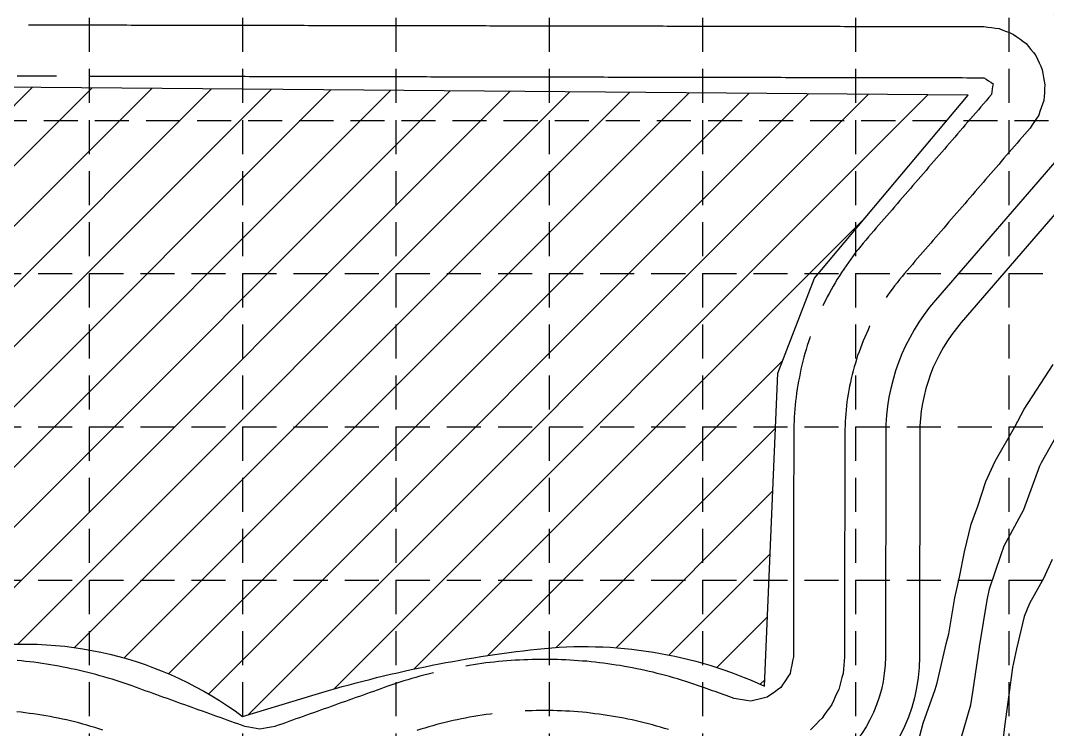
# Model space of a CAD drawing. Extents: x 626 to 3511, y 2890 to 4695.
# Drawn here: x 2273.5 to 2575, y 4333.6 to 4541.7 of the extents above; entities that cross this region are included whole.
import ezdxf

# ---------------------------------------------------------------- set-up
doc = ezdxf.new("R2010")
doc.units = 0
doc.header["$LTSCALE"] = 100
doc.header["$MEASUREMENT"] = 0
doc.linetypes.add('HIDDEN', pattern=[0.375, 0.25, -0.125])
for name, color, linetype in [('DG-PIDX_CONTOURS', 5, 'CONTINUOUS'), ('DG-XCONTOURS', 9, 'CONTINUOUS'), ('DG-XIDX_CONTOURS', 2, 'CONTINUOUS'), ('GRID', 254, 'HIDDEN'), ('PSWDGC-POND', 2, 'CONTINUOUS')]:
    doc.layers.add(name, color=color, linetype=linetype)

msp = doc.modelspace()

# ---------------------------------------------------------------- hatches: boundary and pattern name
at = {"layer": 'DG-PIDX_CONTOURS'}
h = msp.add_hatch(dxfattribs=at)
h.set_pattern_fill('ANSI31', color=256, scale=100, style=0)
h.set_pattern_definition([(45, (0, 0), (-8.838834764831843, 8.838834764831844), [])])
edge = h.paths.add_edge_path()
edge.add_line((2090.162212469365, 4523.617228735122), (2089.668023440036, 4482.131151929988))
edge.add_line((2089.668023440036, 4482.131151929988), (2104.987999519656, 4474.722923270419))
edge.add_arc((2038.529046528826, 4337.287968589175), 152.6602738136976, 3.01814743361399, 64.19314054952468, ccw=False)
edge.add_line((2190.97756652354, 4345.325875797778), (2193.44853279208, 4343.844231295348))
edge.add_line((2193.44853279208, 4343.844231295348), (2205.803353573833, 4346.807520300208))
edge.add_arc((2381.951366869613, 3612.394801270271), 755.24179205139, 99.54579238941989, 103.48754198701471, ccw=False)
edge.add_arc((2274.549207730134, 4251.06865200274), 107.6002929199168, 53.37475268105118, 99.54579238942, ccw=False)
edge.add_line((2338.741237436184, 4337.423769735678), (2359.991534672491, 4343.844231295348))
edge.add_arc((2465.053139245209, 3996.113728660212), 363.2553416238744, 96.29469529787389, 106.81141174307379, ccw=False)
edge.add_arc((2439.05250965173, 4231.824564383256), 126.1148119447136, 65.20529968923512, 96.29469529787389, ccw=False)
edge.add_line((2491.941040476185, 4346.313642897677), (2495.894584393659, 4438.175663522526))
edge.add_line((2495.894584393659, 4438.175663522526), (2506.671177014902, 4466.043267209168))
edge.add_line((2506.671177014902, 4466.043267209168), (2551.706937762666, 4519.736333110268))
edge.add_line((2551.706937762666, 4519.736333110268), (2090.162212469365, 4523.617228735122))

# ---------------------------------------------------------------- linework, layer by layer
at = {"layer": 'DG-PIDX_CONTOURS', "color": 43}
for points, elevation in [([(2275.862691839475, 4540.400292787391), (2276.266695884712, 4540.399540658438), (2277.50603210092, 4540.397233402704), (2278.745368317127, 4540.394926146971), (2279.984704533334, 4540.392618891237), (2281.224040749541, 4540.390311635503), (2282.463376965748, 4540.38800437977), (2283.702713181955, 4540.385697124037), (2284.942049398162, 4540.383389868303), (2286.181385614369, 4540.38108261257), (2287.420721830576, 4540.378775356837), (2288.660058046783, 4540.376468101103), (2289.89939426299, 4540.37416084537), (2291.138730479198, 4540.371853589637), (2292.378066695405, 4540.369546333903), (2293.617402911612, 4540.367239078169), (2294.856739127819, 4540.364931822436), (2296.096075344027, 4540.362624566702), (2297.335411560234, 4540.360317310969), (2298.574747776441, 4540.358010055235), (2299.814083992648, 4540.355702799502), (2301.053420208855, 4540.353395543769), (2302.292756425062, 4540.351088288035), (2303.532092641269, 4540.348781032301), (2304.771428857476, 4540.346473776568), (2306.010765073684, 4540.344166520834), (2307.250101289891, 4540.341859265101), (2308.489437506098, 4540.339552009367), (2309.728773722305, 4540.337244753634), (2310.968109938512, 4540.334937497901), (2312.207446154719, 4540.332630242166), (2313.446782370926, 4540.330322986433), (2314.686118587133, 4540.3280157307), (2315.92545480334, 4540.325708474966), (2317.164791019548, 4540.323401219232), (2318.404127235755, 4540.321093963499), (2319.643463451962, 4540.318786707766), (2320.882799668169, 4540.316479452033), (2322.122135884376, 4540.314172196298), (2323.361472100583, 4540.311864940565), (2324.600808316791, 4540.309557684832), (2325.840144532998, 4540.307250429098), (2327.079480749205, 4540.304943173364), (2328.318816965412, 4540.302635917631), (2329.558153181619, 4540.300328661898), (2330.797489397826, 4540.298021406164), (2332.036825614034, 4540.29571415043), (2333.276161830241, 4540.293406894697), (2334.515498046448, 4540.291099638964), (2335.754834262655, 4540.28879238323), (2336.994170478862, 4540.286485127496), (2338.233506695069, 4540.284177871763), (2339.472842911277, 4540.28187061603), (2340.712179127484, 4540.279563360296), (2341.951515343691, 4540.277256104562), (2343.190851559898, 4540.274948848829), (2344.430187776105, 4540.272641593096), (2345.669523992312, 4540.270334337361), (2346.908860208519, 4540.268027081628), (2348.148196424726, 4540.265719825895), (2349.387532640933, 4540.263412570162), (2350.626868857141, 4540.261105314428), (2351.866205073348, 4540.258798058694), (2353.105541289555, 4540.256490802961), (2354.344877505762, 4540.254183547228), (2355.584213721969, 4540.251876291493), (2356.823549938176, 4540.24956903576), (2358.062886154384, 4540.247261780027), (2359.302222370591, 4540.244954524293), (2360.541558586798, 4540.24264726856), (2361.780894803005, 4540.240340012827), (2363.020231019212, 4540.238032757094), (2364.259567235419, 4540.23572550136), (2365.498903451627, 4540.233418245627), (2366.738239667834, 4540.231110989893), (2367.977575884041, 4540.22880373416), (2369.216912100248, 4540.226496478426), (2370.456248316455, 4540.224189222692), (2371.695584532662, 4540.221881966959), (2372.934920748869, 4540.219574711226), (2374.174256965076, 4540.217267455492), (2375.413593181283, 4540.214960199759), (2376.652929397491, 4540.212652944025), (2377.892265613698, 4540.210345688291), (2379.131601829905, 4540.208038432558), (2380.370938046112, 4540.205731176824), (2381.610274262319, 4540.203423921091), (2382.849610478526, 4540.201116665357), (2384.088946694734, 4540.198809409624), (2385.328282910941, 4540.196502153891), (2386.567619127148, 4540.194194898157), (2387.806955343355, 4540.191887642423), (2389.046291559562, 4540.18958038669), (2390.285627775769, 4540.187273130956), (2391.524963991977, 4540.184965875223), (2392.764300208184, 4540.182658619489), (2394.003636424391, 4540.180351363756), (2395.242972640598, 4540.178044108023), (2396.482308856805, 4540.175736852289), (2397.721645073012, 4540.173429596555), (2398.960981289219, 4540.171122340822), (2400.200317505426, 4540.168815085088), (2401.439653721633, 4540.166507829354), (2402.678989937841, 4540.164200573621), (2403.918326154048, 4540.161893317888), (2405.157662370255, 4540.159586062155), (2406.396998586462, 4540.15727880642), (2407.636334802669, 4540.154971550687), (2408.875671018876, 4540.152664294954), (2410.115007235084, 4540.15035703922), (2411.354343451291, 4540.148049783486), (2412.593679667498, 4540.145742527753), (2413.833015883705, 4540.14343527202), (2415.072352099912, 4540.141128016287), (2416.311688316119, 4540.138820760552), (2417.551024532326, 4540.136513504819), (2418.790360748534, 4540.134206249086), (2420.029696964741, 4540.131898993352), (2421.269033180948, 4540.129591737618), (2422.508369397155, 4540.127284481885), (2423.747705613362, 4540.124977226152), (2424.98704182957, 4540.122669970418), (2426.226378045777, 4540.120362714684), (2427.465714261984, 4540.118055458951), (2428.705050478191, 4540.115748203218), (2429.944386694398, 4540.113440947483), (2431.183722910605, 4540.11113369175), (2432.423059126812, 4540.108826436017), (2433.662395343019, 4540.106519180284), (2434.901731559226, 4540.10421192455), (2436.141067775433, 4540.101904668816), (2437.38040399164, 4540.099597413083), (2438.619740207848, 4540.09729015735), (2439.859076424055, 4540.094982901616), (2441.098412640262, 4540.092675645883), (2442.337748856469, 4540.09036839015), (2443.577085072676, 4540.088061134416), (2444.816421288883, 4540.085753878682), (2446.055757505091, 4540.083446622949), (2447.295093721298, 4540.081139367216), (2448.534429937505, 4540.078832111482), (2449.773766153712, 4540.076524855749), (2451.013102369919, 4540.074217600015), (2452.252438586126, 4540.071910344282), (2453.491774802334, 4540.069603088548), (2454.731111018541, 4540.067295832814), (2455.970447234748, 4540.064988577081), (2457.209783450955, 4540.062681321348), (2458.449119667162, 4540.060374065614), (2459.688455883369, 4540.058066809881), (2460.927792099576, 4540.055759554147), (2462.167128315783, 4540.053452298414), (2463.40646453199, 4540.05114504268), (2464.645800748198, 4540.048837786946), (2465.885136964405, 4540.046530531213), (2467.124473180612, 4540.044223275479), (2468.363809396819, 4540.041916019746), (2469.603145613026, 4540.039608764013), (2470.842481829233, 4540.037301508279), (2472.081818045441, 4540.034994252545), (2473.321154261648, 4540.032686996812), (2474.560490477855, 4540.030379741078), (2475.799826694062, 4540.028072485345), (2477.039162910269, 4540.025765229611), (2478.278499126476, 4540.023457973878), (2479.517835342684, 4540.021150718145), (2480.757171558891, 4540.018843462411), (2481.996507775098, 4540.016536206677), (2483.235843991305, 4540.014228950944), (2484.475180207512, 4540.01192169521), (2485.714516423719, 4540.009614439477), (2486.953852639926, 4540.007307183743), (2488.193188856133, 4540.00499992801), (2489.43252507234, 4540.002692672277), (2490.671861288548, 4540.000385416542), (2491.911197504755, 4539.998078160809), (2493.150533720962, 4539.995770905076), (2494.389869937169, 4539.993463649342), (2495.629206153376, 4539.991156393608), (2496.868542369583, 4539.988849137875), (2498.107878585791, 4539.986541882142), (2499.347214801998, 4539.984234626409), (2500.586551018205, 4539.981927370674), (2501.825887234412, 4539.979620114941), (2503.065223450619, 4539.977312859208), (2504.304559666826, 4539.975005603474), (2505.543895883034, 4539.97269834774), (2506.783232099241, 4539.970391092007), (2508.022568315448, 4539.968083836274), (2509.261904531655, 4539.96577658054), (2510.501240747862, 4539.963469324806), (2511.740576964069, 4539.961162069073), (2512.979913180277, 4539.95885481334), (2514.219249396484, 4539.956547557606), (2515.458585612691, 4539.954240301872), (2516.697921828898, 4539.951933046139), (2517.937258045105, 4539.949625790406), (2519.176594261312, 4539.947318534672), (2520.415930477519, 4539.945011278939), (2521.655266693726, 4539.942704023206), (2522.894602909933, 4539.940396767473), (2524.133939126141, 4539.938089511739), (2525.373275342348, 4539.935782256005), (2526.612611558555, 4539.933475000272), (2527.851947774762, 4539.931167744538), (2529.091283990969, 4539.928860488804), (2530.330620207176, 4539.926553233071), (2531.569956423383, 4539.924245977338), (2532.80929263959, 4539.921938721604), (2534.048628855798, 4539.919631465871), (2535.287965072005, 4539.917324210137), (2536.527301288212, 4539.915016954404), (2537.766637504419, 4539.91270969867), (2539.005973720627, 4539.910402442936), (2540.245309936834, 4539.908095187203), (2541.484646153041, 4539.90578793147), (2542.723982369248, 4539.903480675736), (2543.963318585455, 4539.901173420003), (2545.202654801662, 4539.898866164269), (2546.441991017869, 4539.896558908536), (2547.681327234076, 4539.894251652802), (2548.920663450283, 4539.891944397068), (2550.159999666491, 4539.889637141335), (2551.399335882698, 4539.887329885602), (2552.638672097959, 4539.88502262987), (2553.87800831322, 4539.882715374139), (2555.117344528481, 4539.880408118406), (2556.356680743742, 4539.878100862675), (2557.485040382414, 4539.732167515192), (2558.613400021085, 4539.586234167709), (2559.741759659757, 4539.440300820226), (2560.870119298429, 4539.294367472743), (2561.925812406354, 4538.870098598124), (2562.981505514279, 4538.445829723505), (2564.037198622204, 4538.021560848887), (2565.092891730128, 4537.597291974268), (2566.008432564115, 4536.92180918589), (2566.9239733981, 4536.246326397511), (2567.839514232086, 4535.570843609134), (2568.755055066072, 4534.895360820756), (2569.47191719155, 4534.011844714992), (2570.188779317029, 4533.128328609228), (2570.905641442509, 4532.244812503464), (2571.622503567987, 4531.3612963977), (2572.094861192462, 4530.32622621134), (2572.567218816936, 4529.29115602498), (2573.039576441411, 4528.25608583862), (2573.511934065885, 4527.221015652261), (2573.709591477078, 4526.100558797272), (2573.90724888827, 4524.980101942283), (2574.104906299463, 4523.859645087294), (2574.302563710656, 4522.739188232305), (2574.21288555347, 4521.604970508844), (2574.123207396284, 4520.470752785383), (2574.033529239097, 4519.336535061921), (2573.943851081911, 4518.20231733846), (2573.572570080223, 4517.126844217515), (2573.201289078535, 4516.05137109657), (2572.830008076846, 4514.975897975624), (2572.458727075158, 4513.900424854679), (2571.829577564558, 4512.952446526932), (2571.200428053959, 4512.004468199186), (2570.571278543359, 4511.056489871439), (2569.94212903276, 4510.108511543693), (2569.173767657084, 4509.219419007099), (2568.405406281408, 4508.330326470505), (2567.637044905732, 4507.441233933911), (2566.868683530056, 4506.552141397317), (2566.100322154381, 4505.663048860722), (2565.331960778704, 4504.773956324128), (2564.563599403029, 4503.884863787534), (2563.795238027353, 4502.99577125094), (2563.026876651677, 4502.106678714346), (2562.258515276001, 4501.217586177752), (2561.490153900325, 4500.328493641158), (2560.721792524649, 4499.439401104563), (2559.953431148973, 4498.550308567969), (2559.185069773297, 4497.661216031375), (2558.416708397621, 4496.772123494781), (2557.648347021945, 4495.883030958187), (2556.879985646269, 4494.993938421593), (2556.111624270593, 4494.104845884999), (2555.343262894917, 4493.215753348405), (2554.574901519241, 4492.326660811811), (2553.806540143566, 4491.437568275217), (2553.03817876789, 4490.548475738622), (2552.269817392214, 4489.659383202028), (2551.501456016538, 4488.770290665434), (2550.733094640862, 4487.88119812884), (2549.964733265186, 4486.992105592246), (2549.19637188951, 4486.103013055652), (2548.428010513834, 4485.213920519058), (2547.659649138158, 4484.324827982464), (2546.891287762483, 4483.43573544587), (2546.122926386806, 4482.546642909276), (2545.35456501113, 4481.657550372682), (2544.586203635455, 4480.768457836088), (2543.817842259778, 4479.879365299494), (2543.049480884103, 4478.9902727629), (2542.281119508427, 4478.101180226306), (2541.512758132751, 4477.212087689712), (2540.744396757075, 4476.322995153118), (2539.976035381399, 4475.433902616523), (2539.207674005723, 4474.544810079929), (2538.439312630047, 4473.655717543335), (2537.670951254371, 4472.766625006741), (2536.902589878695, 4471.877532470146), (2536.134228503019, 4470.988439933552), (2535.36586712487, 4470.099347394095), (2534.597505746719, 4469.210254854639), (2533.829144368569, 4468.321162315182), (2533.060782990419, 4467.432069775725), (2532.328826178341, 4466.527587421387), (2531.596869366263, 4465.623105067049), (2530.864912554185, 4464.71862271271), (2530.132955742107, 4463.814140358372), (2529.460964899045, 4462.864257517756), (2528.788974055983, 4461.914374677141), (2528.116983212921, 4460.964491836524), (2527.707264877508, 4460.38534046815)], 1135), ([(2272.520761984188, 4525.406488419651), (2273.760098200395, 4525.404181163918), (2274.999434416602, 4525.401873908185), (2276.238770632809, 4525.399566652452), (2277.478106849016, 4525.397259396717), (2278.717443065223, 4525.394952140984), (2279.95677928143, 4525.392644885251), (2281.196115497637, 4525.390337629517), (2282.435451713844, 4525.388030373783), (2283.674787930051, 4525.38572311805), (2284.039626070215, 4525.385043903741)], 1130), ([(2293.740349458632, 4525.366984196163), (2294.828813875916, 4525.364957816449), (2296.068150092123, 4525.362650560715), (2297.30748630833, 4525.360343304981), (2298.546822524537, 4525.358036049248), (2299.786158740744, 4525.355728793515), (2301.025494956952, 4525.35342153778), (2302.264831173159, 4525.351114282047), (2303.504167389366, 4525.348807026314), (2304.743503605573, 4525.346499770581), (2305.98283982178, 4525.344192514847), (2307.222176037987, 4525.341885259113), (2308.461512254194, 4525.33957800338), (2309.700848470401, 4525.337270747646), (2310.940184686609, 4525.334963491912), (2312.179520902816, 4525.332656236179), (2313.418857119023, 4525.330348980446), (2314.65819333523, 4525.328041724712), (2315.897529551437, 4525.325734468979), (2317.136865767644, 4525.323427213245), (2318.376201983851, 4525.321119957512), (2319.615538200058, 4525.318812701778), (2320.854874416265, 4525.316505446044), (2322.094210632473, 4525.314198190311), (2323.33354684868, 4525.311890934578), (2324.572883064887, 4525.309583678844), (2325.812219281094, 4525.307276423111), (2327.051555497301, 4525.304969167378), (2328.290891713508, 4525.302661911644), (2329.530227929715, 4525.300354655911), (2330.769564145922, 4525.298047400178), (2332.00890036213, 4525.295740144444), (2333.248236578337, 4525.29343288871), (2334.487572794544, 4525.291125632977), (2335.726909010751, 4525.288818377243), (2336.966245226958, 4525.28651112151), (2338.205581443166, 4525.284203865776), (2339.444917659373, 4525.281896610043), (2340.68425387558, 4525.27958935431), (2341.923590091787, 4525.277282098576), (2343.162926307994, 4525.274974842842), (2344.402262524201, 4525.272667587109), (2345.641598740408, 4525.270360331375), (2346.880934956615, 4525.268053075642), (2348.120271172822, 4525.265745819908), (2349.359607389029, 4525.263438564175), (2350.598943605237, 4525.261131308442), (2351.838279821444, 4525.258824052707), (2353.077616037651, 4525.256516796974), (2354.316952253858, 4525.254209541241), (2355.556288470065, 4525.251902285507), (2356.795624686272, 4525.249595029773), (2358.034960902479, 4525.24728777404), (2359.274297118686, 4525.244980518307), (2360.513633334894, 4525.242673262574), (2361.752969551101, 4525.240366006839), (2362.992305767308, 4525.238058751106), (2364.231641983515, 4525.235751495373), (2365.470978199722, 4525.233444239639), (2366.710314415929, 4525.231136983905), (2367.949650632137, 4525.228829728172), (2369.188986848344, 4525.226522472439), (2370.428323064551, 4525.224215216705), (2371.667659280758, 4525.221907960971), (2372.906995496965, 4525.219600705238), (2374.146331713172, 4525.217293449505), (2375.385667929379, 4525.214986193771), (2376.625004145586, 4525.212678938037), (2377.864340361793, 4525.210371682304), (2379.103676578, 4525.208064426571), (2380.343012794207, 4525.205757170837), (2381.582349010415, 4525.203449915103), (2382.821685226622, 4525.20114265937), (2384.061021442829, 4525.198835403637), (2385.300357659036, 4525.196528147902), (2386.539693875243, 4525.194220892169), (2387.77903009145, 4525.191913636436), (2389.018366307658, 4525.189606380703), (2390.257702523865, 4525.187299124969), (2391.497038740072, 4525.184991869236), (2392.736374956279, 4525.182684613503), (2393.975711172486, 4525.180377357769), (2395.215047388693, 4525.178070102036), (2396.454383604901, 4525.175762846302), (2397.693719821108, 4525.173455590569), (2398.933056037315, 4525.171148334835), (2400.172392253522, 4525.168841079101), (2401.411728469729, 4525.166533823368), (2402.651064685936, 4525.164226567635), (2403.890400902143, 4525.161919311901), (2405.12973711835, 4525.159612056168), (2406.369073334557, 4525.157304800434), (2407.608409550764, 4525.154997544701), (2408.847745766971, 4525.152690288967), (2410.087081983179, 4525.150383033233), (2411.326418199386, 4525.1480757775), (2412.565754415593, 4525.145768521767), (2413.8050906318, 4525.143461266033), (2415.044426848007, 4525.1411540103), (2416.283763064214, 4525.138846754566), (2417.523099280422, 4525.136539498832), (2418.762435496629, 4525.134232243099), (2420.001771712836, 4525.131924987365), (2421.241107929043, 4525.129617731632), (2422.48044414525, 4525.127310475898), (2423.719780361457, 4525.125003220165), (2424.959116577665, 4525.122695964432), (2426.198452793872, 4525.120388708698), (2427.437789010079, 4525.118081452964), (2428.677125226286, 4525.115774197231), (2429.916461442493, 4525.113466941497), (2431.1557976587, 4525.111159685764), (2432.395133874907, 4525.10885243003), (2433.634470091114, 4525.106545174297), (2434.873806307322, 4525.104237918564), (2436.113142523528, 4525.10193066283), (2437.352478739735, 4525.099623407096), (2438.591814955943, 4525.097316151363), (2439.83115117215, 4525.095008895629), (2441.070487388357, 4525.092701639895), (2442.309823604564, 4525.090394384162), (2443.549159820771, 4525.088087128429), (2444.788496036978, 4525.085779872696), (2446.027832253186, 4525.083472616961), (2447.267168469393, 4525.081165361228), (2448.5065046856, 4525.078858105495), (2449.745840901807, 4525.076550849761), (2450.985177118014, 4525.074243594027), (2452.224513334221, 4525.071936338294), (2453.463849550428, 4525.069629082561), (2454.703185766635, 4525.067321826828), (2455.942521982843, 4525.065014571094), (2457.18185819905, 4525.062707315361), (2458.421194415257, 4525.060400059628), (2459.660530631464, 4525.058092803894), (2460.899866847671, 4525.05578554816), (2462.139203063878, 4525.053478292427), (2463.378539280086, 4525.051171036694), (2464.617875496293, 4525.048863780959), (2465.8572117125, 4525.046556525226), (2467.096547928707, 4525.044249269493), (2468.335884144914, 4525.04194201376), (2469.575220361121, 4525.039634758026), (2470.814556577328, 4525.037327502292), (2472.053892793535, 4525.035020246559), (2473.293229009742, 4525.032712990826), (2474.53256522595, 4525.030405735091), (2475.771901442157, 4525.028098479358), (2477.011237658364, 4525.025791223625), (2478.250573874571, 4525.023483967891), (2479.489910090778, 4525.021176712158), (2480.729246306985, 4525.018869456424), (2481.968582523192, 4525.016562200691), (2483.207918739399, 4525.014254944957), (2484.447254955607, 4525.011947689223), (2485.686591171814, 4525.00964043349), (2486.925927388021, 4525.007333177757), (2488.165263604228, 4525.005025922023), (2489.404599820435, 4525.00271866629), (2490.643936036642, 4525.000411410556), (2491.88327225285, 4524.998104154823), (2493.122608469057, 4524.995796899089), (2494.361944685264, 4524.993489643355), (2495.601280901471, 4524.991182387622), (2496.840617117678, 4524.988875131889), (2498.079953333885, 4524.986567876155), (2499.319289550092, 4524.984260620422), (2500.558625766299, 4524.981953364688), (2501.797961982506, 4524.979646108955), (2503.037298198713, 4524.977338853221), (2504.27663441492, 4524.975031597487), (2505.515970631128, 4524.972724341754), (2506.755306847335, 4524.97041708602), (2507.994643063542, 4524.968109830287), (2509.233979279749, 4524.965802574554), (2510.473315495956, 4524.96349531882), (2511.712651712163, 4524.961188063086), (2512.951987928371, 4524.958880807353), (2514.191324144578, 4524.956573551619), (2515.430660360785, 4524.954266295886), (2516.669996576992, 4524.951959040152), (2517.909332793199, 4524.949651784419), (2519.148669009406, 4524.947344528686), (2520.388005225614, 4524.945037272952), (2521.627341441821, 4524.942730017218), (2522.866677658028, 4524.940422761485), (2524.106013874235, 4524.938115505752), (2525.345350090442, 4524.935808250018), (2526.584686306649, 4524.933500994285), (2527.824022522856, 4524.931193738552), (2529.063358739063, 4524.928886482818), (2530.30269495527, 4524.926579227084), (2531.542031171477, 4524.924271971351), (2532.781367387684, 4524.921964715618), (2534.020703603892, 4524.919657459885), (2535.260039820099, 4524.91735020415), (2536.499376036306, 4524.915042948417), (2537.738712252513, 4524.912735692684), (2538.97804846872, 4524.91042843695), (2540.217384684927, 4524.908121181216), (2541.456720901134, 4524.905813925483), (2542.696057117341, 4524.90350666975), (2543.935393333549, 4524.901199414016), (2545.174729549756, 4524.898892158282), (2546.414065765963, 4524.896584902549), (2547.65340198217, 4524.894277646816), (2548.892738198378, 4524.891970391081), (2550.132074414585, 4524.889663135348), (2551.371410630792, 4524.887355879615), (2552.610746846841, 4524.885048623882), (2553.850083062891, 4524.882741368148), (2555.08941927894, 4524.880434112415), (2556.32875549499, 4524.878126856682), (2557.009668664464, 4524.439502270619), (2557.690581833938, 4524.000877684557), (2558.371495003412, 4523.562253098496), (2559.052408172886, 4523.123628512433), (2558.937555348761, 4522.321853543597), (2558.822702524635, 4521.520078574761), (2558.70784970051, 4520.718303605925), (2558.592996876384, 4519.916528637089), (2557.824635500735, 4519.027436100436), (2557.056274125087, 4518.138343563782), (2556.287912749438, 4517.249251027128), (2555.519551373789, 4516.360158490474), (2554.751189998114, 4515.47106595388), (2553.982828622437, 4514.581973417286), (2553.214467246762, 4513.692880880692), (2552.446105871086, 4512.803788344097), (2551.67774449541, 4511.914695807503), (2550.909383119734, 4511.025603270909), (2550.141021744058, 4510.136510734315), (2549.372660368382, 4509.24741819772), (2548.604298992706, 4508.358325661126), (2547.83593761703, 4507.469233124532), (2547.067576241354, 4506.580140587938), (2546.299214865679, 4505.691048051344), (2545.530853490003, 4504.80195551475), (2544.762492114327, 4503.912862978156), (2543.994130738651, 4503.023770441562), (2543.225769362975, 4502.134677904968), (2542.457407987299, 4501.245585368374), (2541.689046611623, 4500.356492831779), (2540.920685235947, 4499.467400295185), (2540.152323860271, 4498.578307758591), (2539.383962484595, 4497.689215221997), (2538.61560110892, 4496.800122685403), (2537.847239733243, 4495.911030148809), (2537.078878357568, 4495.021937612215), (2536.310516981892, 4494.132845075621), (2535.542155606216, 4493.243752539027), (2534.77379423054, 4492.354660002433), (2534.005432854864, 4491.465567465839), (2533.237071479188, 4490.576474929245), (2532.468710103512, 4489.687382392651), (2531.700348727836, 4488.798289856057), (2530.93198735216, 4487.909197319463), (2530.163625976485, 4487.020104782869), (2529.395264600808, 4486.131012246275), (2528.626903225133, 4485.241919709681), (2527.858541849457, 4484.352827173087), (2527.090180473781, 4483.463734636493), (2526.321819098105, 4482.574642099898), (2525.553457722429, 4481.685549563304), (2524.785096346753, 4480.79645702671), (2524.016734968088, 4479.907364486656), (2523.248373589422, 4479.018271946603), (2522.480012210757, 4478.12917940655), (2521.711650832091, 4477.240086866496), (2520.958644748099, 4476.318999409654), (2520.205638664107, 4475.39791195281), (2519.452632580114, 4474.476824495968), (2518.699626496122, 4473.555737039125), (2517.998111109391, 4472.594853889173), (2517.29659572266, 4471.633970739221), (2516.595080335928, 4470.673087589268), (2515.893564949197, 4469.712204439316), (2515.245639219367, 4468.71440059371), (2514.597713489538, 4467.716596748103), (2513.949787759709, 4466.718792902497), (2513.301862029879, 4465.720989056889), (2512.709464574383, 4464.689249981152), (2512.117067118887, 4463.657510905414), (2511.52466966339, 4462.625771829676), (2510.932272207894, 4461.594032753938), (2510.397175501539, 4460.53144544904), (2509.862078795184, 4459.468858144142), (2509.326982088829, 4458.406270839244), (2509.067626562745, 4457.891246384413)], 1130), ([(2522.871325871631, 4452.008298898037), (2522.832535159675, 4451.93493900275), (2522.356230042059, 4450.873344664507), (2521.879924924444, 4449.811750326264), (2521.403619806828, 4448.75015598802), (2520.927314689213, 4447.688561649778), (2520.520592090684, 4446.598412195848), (2520.113869492156, 4445.508262741919), (2519.707146893627, 4444.418113287989), (2519.300424295098, 4443.32796383406), (2518.964983724994, 4442.213814504757), (2518.629543154891, 4441.099665175456), (2518.294102584787, 4439.985515846153), (2517.958662014683, 4438.871366516851), (2517.695905127064, 4437.737872837087), (2517.433148239445, 4436.604379157323), (2517.170391351826, 4435.470885477558), (2516.907634464207, 4434.337391797794), (2516.718659200977, 4433.18929012375), (2516.529683937746, 4432.041188449706), (2516.340708674515, 4430.893086775662), (2516.151733411285, 4429.744985101617), (2516.037329414389, 4428.58707282966), (2515.922925417494, 4427.429160557702), (2515.808521420599, 4426.271248285743), (2515.694117423704, 4425.113336013786), (2515.654762734351, 4423.950451538565), (2515.615408044997, 4422.787567063346), (2515.576053355643, 4421.624682588125), (2515.536698666289, 4420.461798112905), (2515.534938807905, 4419.290841418382), (2515.533178949521, 4418.119884723859), (2515.531419091137, 4416.948928029336), (2515.529659232753, 4415.777971334813), (2515.527899374369, 4414.60701464029), (2515.526139515984, 4413.436057945767), (2515.5243796576, 4412.265101251244), (2515.522619799216, 4411.094144556721), (2515.520859940832, 4409.923187862198), (2515.519100082448, 4408.752231167675), (2515.517340224064, 4407.581274473152), (2515.51558036568, 4406.410317778629), (2515.513820507296, 4405.239361084106), (2515.512060648912, 4404.068404389584), (2515.510300790528, 4402.897447695061), (2515.508540932144, 4401.726491000537), (2515.50678107376, 4400.555534306014), (2515.505021215376, 4399.38457761149), (2515.503261356991, 4398.213620916968), (2515.501501498607, 4397.042664222445), (2515.499741640223, 4395.871707527922), (2515.497981781839, 4394.700750833399), (2515.496221923455, 4393.529794138876), (2515.494462065071, 4392.358837444353), (2515.492702206687, 4391.187880749831), (2515.490942348302, 4390.016924055308), (2515.489182489918, 4388.845967360784), (2515.487422631534, 4387.675010666261), (2515.48566277315, 4386.504053971737), (2515.483902914766, 4385.333097277215), (2515.482143056382, 4384.162140582692), (2515.480383197998, 4382.991183888169), (2515.478623339614, 4381.820227193646), (2515.47686348123, 4380.649270499123), (2515.475103622846, 4379.4783138046), (2515.473343764462, 4378.307357110078), (2515.471583906078, 4377.136400415555), (2515.469824047694, 4375.965443721032), (2515.468064189309, 4374.794487026509), (2515.466304330925, 4373.623530331985), (2515.464544472541, 4372.452573637463), (2515.462784614157, 4371.281616942939), (2515.461024755773, 4370.110660248416), (2515.459264897389, 4368.939703553893), (2515.457505039005, 4367.76874685937), (2515.455745180621, 4366.597790164848), (2515.453985322237, 4365.426833470324), (2515.452225463853, 4364.255876775801), (2515.450465605469, 4363.084920081278), (2515.448705747084, 4361.913963386755), (2515.4469458887, 4360.743006692232), (2515.445186030316, 4359.57204999771), (2515.443426171934, 4358.401093304657), (2515.441666313553, 4357.230136611606), (2515.43990645517, 4356.059179918555), (2515.438146596789, 4354.888223225503), (2515.330646432472, 4353.676632800848), (2515.223146268155, 4352.465042376192), (2515.115646103839, 4351.253451951537), (2515.008145939522, 4350.041861526882), (2514.69253364284, 4348.867171559006), (2514.376921346159, 4347.69248159113), (2514.061309049477, 4346.517791623254), (2513.745696752796, 4345.343101655379), (2513.231501932014, 4344.240780772547), (2512.717307111233, 4343.138459889716), (2512.203112290452, 4342.036139006885), (2511.68891746967, 4340.933818124053), (2510.991665740443, 4339.937149839951), (2510.294414011216, 4338.940481555849), (2509.597162281989, 4337.943813271748), (2508.899910552762, 4336.947144987646), (2508.040654757173, 4336.086222737851), (2507.181398961584, 4335.225300488057), (2506.322143165995, 4334.364378238262), (2505.462887370406, 4333.503455988468)], 1135), ([(2505.363612588114, 4448.899199364881), (2505.223632238253, 4448.524006290992), (2504.869334744463, 4447.388271484104), (2504.515037250673, 4446.252536677215), (2504.160739756883, 4445.116801870327), (2503.806442263093, 4443.98106706344), (2503.514775704262, 4442.827658686436), (2503.223109145431, 4441.674250309432), (2502.9314425866, 4440.520841932429), (2502.639776027769, 4439.367433555425), (2502.411613080886, 4438.199802648267), (2502.183450134004, 4437.032171741108), (2501.955287187121, 4435.864540833949), (2501.727124240238, 4434.69690992679), (2501.563147577167, 4433.518550083766), (2501.399170914097, 4432.340190240742), (2501.235194251027, 4431.161830397718), (2501.071217587957, 4429.983470554695), (2500.97191783286, 4428.797907471464), (2500.872618077763, 4427.612344388232), (2500.773318322666, 4426.426781305001), (2500.674018567569, 4425.24121822177), (2500.639692828937, 4424.051999146347), (2500.605367090305, 4422.862780070924), (2500.571041351673, 4421.673560995501), (2500.536715613041, 4420.484341920078), (2500.534955753172, 4419.313385230684), (2500.533195893304, 4418.142428541289), (2500.531436033436, 4416.971471851894), (2500.529676173567, 4415.800515162499), (2500.527916315183, 4414.629558467976), (2500.526156456799, 4413.458601773453), (2500.524396598415, 4412.28764507893), (2500.522636740031, 4411.116688384407), (2500.520876881646, 4409.945731689884), (2500.519117023262, 4408.774774995361), (2500.517357164878, 4407.603818300839), (2500.515597306494, 4406.432861606316), (2500.51383744811, 4405.261904911793), (2500.512077589726, 4404.09094821727), (2500.510317731342, 4402.919991522747), (2500.508557872958, 4401.749034828224), (2500.506798014574, 4400.578078133701), (2500.50503815619, 4399.407121439177), (2500.503278297805, 4398.236164744654), (2500.501518439421, 4397.065208050131), (2500.499758581037, 4395.894251355609), (2500.497998722653, 4394.723294661086), (2500.496238864269, 4393.552337966562), (2500.494479005885, 4392.381381272039), (2500.492719147501, 4391.210424577515), (2500.490959289116, 4390.039467882993), (2500.489199430732, 4388.86851118847), (2500.487439572348, 4387.697554493947), (2500.485679713964, 4386.526597799424), (2500.48391985558, 4385.355641104901), (2500.482159997196, 4384.184684410378), (2500.480400138812, 4383.013727715856), (2500.478640280427, 4381.842771021333), (2500.476880422043, 4380.67181432681), (2500.475120563659, 4379.500857632287), (2500.473360705275, 4378.329900937763), (2500.471600846891, 4377.158944243241), (2500.469840988507, 4375.987987548717), (2500.468081130123, 4374.817030854194), (2500.466321271739, 4373.646074159671), (2500.464561413355, 4372.475117465148), (2500.462801554971, 4371.304160770625), (2500.461041696587, 4370.133204076102), (2500.459281838203, 4368.962247381579), (2500.457521979818, 4367.791290687056), (2500.455762121434, 4366.620333992533), (2500.45400226305, 4365.44937729801), (2500.452242404666, 4364.278420603488), (2500.450482546282, 4363.107463908964), (2500.448722687898, 4361.936507214441), (2500.446962829514, 4360.765550519918), (2500.44520297113, 4359.594593825395), (2500.443443112747, 4358.423637131556), (2500.441683254363, 4357.252680437716), (2500.43992339598, 4356.081723743876), (2500.438163537597, 4354.910767050036), (2500.201156010331, 4353.697292617597), (2499.964148483064, 4352.483818185158), (2499.727140955798, 4351.27034375272), (2499.490133428532, 4350.05686932028), (2498.817061126213, 4349.019725915531), (2498.143988823894, 4347.982582510782), (2497.470916521575, 4346.945439106032), (2496.797844219256, 4345.908295701282), (2495.786119758184, 4345.197587335613), (2494.774395297111, 4344.486878969945), (2493.762670836039, 4343.776170604276), (2492.750946374967, 4343.065462238606), (2491.546994925792, 4342.784048532131), (2490.343043476616, 4342.502634825656), (2489.13909202744, 4342.221221119182), (2487.935140578265, 4341.939807412707), (2486.713207998289, 4342.12841689513), (2485.491275418314, 4342.317026377552), (2484.269342838338, 4342.505635859975), (2483.047410258363, 4342.694245342398), (2482.2520432688, 4342.979653552558), (2481.456676279237, 4343.265061762719), (2480.661309289675, 4343.550469972879), (2479.865942300112, 4343.835878183039), (2479.07057531055, 4344.1212863932), (2478.275208320987, 4344.40669460336), (2477.479841331425, 4344.69210281352), (2476.684474341862, 4344.977511023681), (2475.889107345523, 4345.262919236273), (2475.093740349184, 4345.548327448864), (2474.298373352845, 4345.833735661456), (2473.503006356506, 4346.119143874048), (2472.331701247073, 4346.515734635806), (2471.160396137641, 4346.912325397563), (2469.989091028209, 4347.30891615932), (2468.817785918776, 4347.705506921077), (2467.632927382019, 4348.059555137523), (2466.448068845263, 4348.413603353969), (2465.263210308506, 4348.767651570414), (2464.078351771749, 4349.12169978686), (2462.881484425232, 4349.432743909989), (2461.684617078714, 4349.743788033119), (2460.487749732196, 4350.054832156249), (2459.290882385678, 4350.365876279378), (2458.083566502012, 4350.633510822629), (2456.876250618346, 4350.90114536588), (2455.668934734679, 4351.168779909131), (2454.461618851013, 4351.436414452381), (2453.245428323841, 4351.660290519236), (2452.029237796669, 4351.884166586091), (2450.813047269497, 4352.108042652946), (2449.596856742325, 4352.3319187198), (2448.373377034544, 4352.511744458622), (2447.149897326763, 4352.691570197443), (2445.926417618983, 4352.871395936265), (2444.702937911202, 4353.051221675087), (2443.473763988107, 4353.186762659581), (2442.244590065013, 4353.322303644076), (2441.015416141918, 4353.45784462857), (2439.786242218823, 4353.593385613065), (2438.552976468861, 4353.68446514789), (2437.319710718899, 4353.775544682716), (2436.086444968937, 4353.866624217541), (2434.853179218975, 4353.957703752367), (2433.617429364821, 4354.004203103475), (2432.381679510668, 4354.050702454585), (2431.145929656514, 4354.097201805695), (2429.910179802361, 4354.143701156803), (2428.673556805046, 4354.14555970623), (2427.436933807731, 4354.147418255657), (2426.200310810416, 4354.149276805083), (2424.963687813102, 4354.15113535451), (2423.727803771912, 4354.108350679393), (2422.491919730721, 4354.065566004276), (2421.256035689531, 4354.022781329159), (2420.02015164834, 4353.979996654042), (2418.786617699235, 4353.892624529783), (2417.553083750129, 4353.805252405524), (2416.319549801024, 4353.717880281265), (2415.086015851918, 4353.630508157006), (2413.856440067206, 4353.498662484559), (2412.626864282493, 4353.366816812111), (2411.397288497781, 4353.234971139664), (2410.167712713069, 4353.103125467216), (2408.943698005075, 4352.926978124602), (2407.719683297082, 4352.750830781988), (2406.495668589089, 4352.574683439375), (2405.271653881096, 4352.398536096761), (2404.266736709208, 4352.21667244132)], 1130), ([(2394.774743114674, 4350.257065887869), (2394.373965534221, 4350.154196098202), (2393.176168645844, 4349.846750971574), (2391.978371757466, 4349.539305844945), (2390.780574869089, 4349.231860718318), (2389.594657472813, 4348.88137559609), (2388.408740076537, 4348.530890473862), (2387.22282268026, 4348.180405351634), (2386.036905283984, 4347.829920229407), (2384.864413384521, 4347.436852019458), (2383.691921485058, 4347.04378380951), (2382.519429585595, 4346.650715599562), (2381.346937686132, 4346.257647389614), (2380.309897145461, 4345.889032217882), (2379.272856604791, 4345.520417046151), (2378.23581606412, 4345.15180187442), (2377.19877552345, 4344.783186702688), (2376.161734982779, 4344.414571530957), (2375.124694442108, 4344.045956359225), (2374.087653901438, 4343.677341187493), (2373.050613360767, 4343.308726015762), (2372.013572820096, 4342.94011084403), (2370.976532279426, 4342.571495672299), (2369.939491738754, 4342.202880500568), (2368.902451198084, 4341.834265328835), (2367.865410657413, 4341.465650157104), (2366.828370116742, 4341.097034985372), (2365.791329576072, 4340.72841981364), (2364.754289035401, 4340.359804641908), (2363.71724849473, 4339.991189470176), (2362.68020795406, 4339.622574298445), (2361.643167413389, 4339.253959126714), (2360.606126872719, 4338.885343954982), (2359.569086332048, 4338.51672878325), (2358.532045791377, 4338.148113611519), (2357.495005250706, 4337.779498439788), (2356.457964710035, 4337.410883268056), (2355.420924169365, 4337.042268096324), (2354.383883628694, 4336.673652924593), (2353.346843088023, 4336.305037752862), (2352.309802547353, 4335.93642258113), (2351.272762007326, 4335.567807409627), (2350.235721467299, 4335.199192238124), (2349.198680927272, 4334.830577066621), (2348.161640387245, 4334.461961895118), (2347.068263770147, 4334.274266155309), (2345.97488715305, 4334.086570415499), (2344.881510535952, 4333.89887467569), (2343.788133918854, 4333.711178935881), (2342.695326423873, 4333.902160343032), (2341.602518928892, 4334.093141750183), (2340.509711433911, 4334.284123157335), (2339.416903938929, 4334.475104564485), (2338.380976081476, 4334.846835249226), (2337.345048224022, 4335.218565933968), (2336.309120366568, 4335.590296618709), (2335.273192509115, 4335.96202730345), (2334.237264651661, 4336.333757988191), (2333.201336794208, 4336.705488672932), (2332.165408936755, 4337.077219357673), (2331.129481079301, 4337.448950042414), (2330.093553221848, 4337.820680727155), (2329.057625364394, 4338.192411411897), (2328.021697506941, 4338.564142096638), (2326.985769649487, 4338.935872781379), (2325.949841792034, 4339.307603466121), (2324.91391393458, 4339.679334150862), (2323.877986077126, 4340.051064835603), (2322.842058219673, 4340.422795520344), (2321.80613036222, 4340.794526205085), (2320.770202504766, 4341.166256889826), (2319.734274647312, 4341.537987574568), (2318.698346789859, 4341.909718259309), (2317.662418932406, 4342.28144894405), (2316.626491074952, 4342.653179628791), (2315.590563217499, 4343.024910313532), (2314.554635360045, 4343.396640998273), (2313.518707502591, 4343.768371683014), (2312.482779645138, 4344.140102367755), (2311.446851787685, 4344.511833052497), (2310.410923930232, 4344.883563737238), (2309.374996066002, 4345.255294424411), (2308.339068201772, 4345.627025111583), (2307.303140337542, 4345.998755798755), (2306.267212473312, 4346.370486485928), (2305.09590736388, 4346.767077247685), (2303.924602254448, 4347.163668009442), (2302.753297145015, 4347.560258771198), (2301.581992035583, 4347.956849532955), (2300.397133498827, 4348.3108977494), (2299.212274962071, 4348.664945965846), (2298.027416425315, 4349.01899418229), (2296.842557888559, 4349.373042398735), (2295.645690542041, 4349.684086521864), (2294.448823195524, 4349.995130644993), (2293.251955849007, 4350.306174768122), (2292.05508850249, 4350.617218891251), (2290.847772618824, 4350.884853434502), (2289.640456735158, 4351.152487977752), (2288.433140851493, 4351.420122521002), (2287.225824967827, 4351.687757064251), (2286.009634440656, 4351.911633131106), (2284.793443913484, 4352.13550919796), (2283.577253386312, 4352.359385264815), (2282.36106285914, 4352.58326133167), (2281.137583151361, 4352.763087070491), (2279.914103443581, 4352.942912809312), (2278.690623735801, 4353.122738548132), (2277.46714402802, 4353.302564286953), (2276.237970104926, 4353.438105271447), (2275.008796181832, 4353.573646255942), (2273.779622258738, 4353.709187240436), (2272.550448335644, 4353.844728224931)], 1130), ([(2297.701162978522, 4333.428662145205), (2296.534570054114, 4333.820897502075), (2295.35310229103, 4334.165747543764), (2294.171634527946, 4334.510597585453), (2292.990166764863, 4334.855447627142), (2291.808699001779, 4335.200297668831), (2290.614280262153, 4335.497200853198), (2289.419861522525, 4335.794104037564), (2288.225442782898, 4336.091007221931), (2287.031024043272, 4336.387910406298), (2285.825599278166, 4336.636383266243), (2284.62017451306, 4336.884856126188), (2283.414749747955, 4337.133328986131), (2282.209324982849, 4337.381801846076), (2280.994857065169, 4337.5814397768), (2279.780389147488, 4337.781077707525), (2278.565921229807, 4337.980715638249), (2277.351453312127, 4338.180353568972), (2276.129919840339, 4338.330831486824), (2274.908386368551, 4338.481309404675), (2273.686852896763, 4338.631787322527), (2272.465319424976, 4338.782265240378)], 1135), ([(2463.77036393728, 4333.569554890203), (2462.588896174196, 4333.914404931892), (2461.407428411112, 4334.259254973582), (2460.225960648028, 4334.604105015271), (2459.044492884944, 4334.94895505696), (2457.850074145317, 4335.245858241327), (2456.655655405691, 4335.542761425694), (2455.461236666064, 4335.839664610061), (2454.266817926436, 4336.136567794429), (2453.061393161331, 4336.385040654373), (2451.855968396225, 4336.633513514318), (2450.650543631119, 4336.881986374263), (2449.445118866013, 4337.130459234208), (2448.230650948332, 4337.330097164931), (2447.016183030652, 4337.529735095656), (2445.801715112972, 4337.729373026381), (2444.587247195291, 4337.929010957105), (2443.365713723503, 4338.079488874956), (2442.144180251715, 4338.229966792807), (2440.922646779927, 4338.38044471066), (2439.701113308139, 4338.530922628511), (2438.47450338602, 4338.63199550034), (2437.247893463902, 4338.733068372168), (2436.021283541783, 4338.834141243997), (2434.794673619665, 4338.935214115826), (2433.564984617312, 4338.986717357987), (2432.33529561496, 4339.038220600149), (2431.105606612608, 4339.08972384231), (2429.875917610255, 4339.141227084471), (2428.645151911635, 4339.143076830827), (2427.414386213016, 4339.144926577184), (2426.183620514397, 4339.146776323541), (2424.952854815778, 4339.148626069897), (2423.723016558114, 4339.100819308384), (2422.49317830045, 4339.053012546871), (2421.691238684191, 4339.021839231403)], 1135), ([(2412.001537644159, 4338.192508355814), (2411.459928228483, 4338.127440821077), (2410.237947962534, 4337.98063531678), (2409.022885451658, 4337.784648783769), (2407.807822940781, 4337.588662250759), (2406.592760429904, 4337.392675717749), (2405.377697919027, 4337.196689184738), (2404.171531729905, 4336.951840760854), (2402.965365540784, 4336.70699233697), (2401.759199351662, 4336.462143913086), (2400.55303316254, 4336.217295489202), (2399.357727375386, 4335.923983877335), (2398.162421588232, 4335.630672265466), (2396.967115801079, 4335.337360653599), (2395.771810013925, 4335.044049041731), (2394.589311024242, 4334.702751860585), (2393.40681203456, 4334.361454679438), (2392.224313044877, 4334.020157498291), (2391.041814055194, 4333.678860317144), (2389.874047404329, 4333.290133323501)], 1135)]:
    msp.add_lwpolyline(points, dxfattribs=dict(at, elevation=elevation))
at = {"layer": 'DG-PIDX_CONTOURS'}
msp.add_lwpolyline([(2090.162212469365, 4523.617228735122), (2089.668023440036, 4482.131151929988), (2104.987999519656, 4474.722923270419, -0.2734517674387804), (2190.97756652354, 4345.325875797778), (2193.44853279208, 4343.844231295348), (2205.803353573833, 4346.807520300208, -0.01720082328362102), (2256.705224910723, 4357.179044112055, -0.2042296106459423), (2338.741237436184, 4337.423769735678), (2359.991534672491, 4343.844231295348, -0.04592006783290281), (2425.224993469396, 4357.179044112055, -0.1364913346851042), (2491.941040476185, 4346.313642897677), (2495.894584393659, 4438.175663522526), (2506.671177014902, 4466.043267209168), (2551.706937762666, 4519.736333110268)], format="xyb", close=True, dxfattribs=at)
at = {"layer": 'DG-XCONTOURS', "color": 43}
for p, q in [((2573.314220704202, 4411.902658689776, 1141), (2581.378321107643, 4426.280071530153, 1141)), ((2572.818495288032, 4410.989270642154, 1141), (2573.314220704202, 4411.902658689776, 1141)), ((2568.077294006621, 4398.151889668577, 1141), (2572.818495288032, 4410.989270642154, 1141)), ((2562.349992595451, 4387.472690597125, 1141), (2567.972075241624, 4397.917155947538, 1141)), ((2567.972075241624, 4397.917155947538, 1141), (2568.077294006621, 4398.151889668577, 1141)), ((2561.480589631958, 4384.966498673937, 1141), (2562.349992595451, 4387.472690597125, 1141)), ((2558.050208654694, 4374.898410025211, 1141), (2561.480589631958, 4384.966498673937, 1141)), ((2576.419738393125, 4383.475625483718, 1142), (2573.834149931321, 4377.916795000953, 1142)), ((2573.834149931321, 4377.916795000953, 1142), (2569.754811105063, 4370.590834161166, 1142)), ((2557.33715147903, 4371.580769778402, 1141), (2558.050208654694, 4374.898410025211, 1141)), ((2555.2385850083, 4358.97595435757, 1141), (2557.33715147903, 4371.580769778402, 1141)), ((2569.754811105063, 4370.590834161166, 1142), (2568.242158430707, 4366.761987561777, 1142)), ((2568.242158430707, 4366.761987561777, 1142), (2565.979218073433, 4357.257752039433, 1142)), ((2553.159177721072, 4344.508444965003, 1141), (2555.051310271129, 4357.783322538771, 1141)), ((2555.051310271129, 4357.783322538771, 1141), (2555.098759341848, 4358.05538441939, 1141)), ((2555.098759341848, 4358.05538441939, 1141), (2555.2385850083, 4358.97595435757, 1141)), ((2565.979218073433, 4357.257752039433, 1142), (2564.793564994668, 4351.831097583224, 1142)), ((2564.793564994668, 4351.831097583224, 1142), (2563.713658246478, 4343.734709626414, 1142)), ((2552.558616919433, 4340.831486471574, 1141), (2553.159177721072, 4344.508444965003, 1141)), ((2563.713658246478, 4343.734709626414, 1142), (2562.426815094802, 4334.481359303993, 1142)), ((2549.657326736055, 4331.07603346039, 1141), (2552.558616919433, 4340.831486471574, 1141)), ((2562.426815094802, 4334.481359303993, 1142), (2561.929496509775, 4330.176376541015, 1142))]:
    msp.add_line(p, q, dxfattribs=at)
at = {"layer": 'DG-XIDX_CONTOURS', "color": 43}
for p, q in [((2568.152602045879, 4427.642445149501, 1140), (2576.711956996445, 4440.709402591837, 1140)), ((2565.414182688564, 4422.414239716059, 1140), (2568.152602045879, 4427.642445149501, 1140)), ((2559.709627361557, 4412.339607494097, 1140), (2565.414182688564, 4422.414239716059, 1140)), ((2556.983569317284, 4406.335431732324, 1140), (2559.709627361557, 4412.339607494097, 1140)), ((2554.549057767018, 4399.164119320658, 1140), (2556.983569317284, 4406.335431732324, 1140)), ((2552.659454253188, 4393.846673985816, 1140), (2554.549057767018, 4399.164119320658, 1140)), ((2550.636688572667, 4385.761451058143, 1140), (2552.659454253188, 4393.846673985816, 1140)), ((2549.199930517307, 4378.318915853663, 1140), (2550.636688572667, 4385.761451058143, 1140)), ((2547.855139712616, 4372.275883817121, 1140), (2549.199930517307, 4378.318915853663, 1140)), ((2546.051696780328, 4361.696987104902, 1140), (2547.855139712616, 4372.275883817121, 1140)), ((2545.309095261767, 4358.773052051961, 1140), (2546.051696780328, 4361.696987104902, 1140)), ((2542.659087720704, 4347.280599996278, 1140), (2545.309095261767, 4358.773052051961, 1140)), ((2538.559250198943, 4335.462208337281, 1140), (2542.11010060052, 4345.287605787671, 1140)), ((2542.11010060052, 4345.287605787671, 1140), (2542.659087720704, 4347.280599996278, 1140)), ((2537.557484506558, 4331.700860681919, 1140), (2538.559250198943, 4335.462208337281, 1140))]:
    msp.add_line(p, q, dxfattribs=at)
at = {"layer": 'GRID', "color": 252, "linetype": 'HIDDEN', "ltscale": 0.4}
for p, q in [((2293.712644294999, 4647.460300830013), (2293.712644294999, 3072.261551895299)), ((2338.712644295007, 4647.460300830013), (2338.712644295007, 3072.261551895299)), ((2383.712644294997, 4647.460300830013), (2383.712644294997, 3072.261551895299)), ((2428.712644295005, 4647.460300830013), (2428.712644295005, 3072.261551895299)), ((2473.712644295011, 4647.460300830013), (2473.712644295011, 3072.261551895299)), ((2518.712644295002, 4647.460300830013), (2518.712644295002, 3072.261551895299)), ((2563.71264429501, 4647.460300830013), (2563.71264429501, 3072.261551895299)), ((675.3695458485948, 4512.312430468793), (3465.369545848694, 4512.312430468793)), ((673.7126442949383, 4467.46030083), (3463.712644295038, 4467.46030083)), ((673.7126442949383, 4422.460300830001), (3463.712644295038, 4422.460300830001)), ((673.7126442949383, 4377.460300830002), (3463.712644295038, 4377.460300830002))]:
    msp.add_line(p, q, dxfattribs=at)
at = {"layer": 'PSWDGC-POND', "color": 43}
for points in [[(2293.770411379898, 4311.54477813087, 0.173213749463684), (2226.50320795111, 4311.645875594576), (2214.026006166626, 4307.210864909706, -0.4797958291714907), (2147.657116395234, 4348.19357733429, 0.2638832321720163), (2074.100188462568, 4447.214344645565, -0.2975337941830909), (2050.260326552512, 4483.879140996775), (2050.332822468727, 4522.820127549679, -0.4142135623730917), (2090.407220489763, 4562.745590893909), (2556.397637783648, 4561.878062738114, -0.6415400509113476), (2586.587522861945, 4495.723419807058), (2549.706176829503, 4453.046978050545, 0.1796930245323781), (2537.536673819762, 4420.428733832301), (2537.438121750253, 4354.855158939012, -0.5186487555848776), (2470.550609137844, 4307.868536997064), (2461.006205263045, 4311.293435519004, 0.1732137494636959), (2393.739001834251, 4311.394532982709), (2360.553704532796, 4299.5988474873, -0.1732137494636896), (2326.9201028184, 4299.649396219153)], [(2297.147925196258, 4320.957131737716, 0.1732137494636921), (2223.154001424587, 4321.068338947793), (2210.676799640108, 4316.633328262924, -0.4797958291715001), (2157.581687822992, 4349.419498202589, 0.2638832321720213), (2078.140205655712, 4456.361926898768, -0.2975337941830799), (2060.26030922317, 4483.860524162174), (2060.332805139385, 4522.801510715077, -0.4142135623731033), (2090.388603655163, 4552.745608223251), (2556.379020949048, 4551.878080067456, -0.6415400509113492), (2579.02143475777, 4502.262097869165), (2542.140088725327, 4459.58565611265, 0.1796930245323716), (2527.536685113639, 4420.443763050758), (2527.43813304413, 4354.870188157468, -0.5186487555849219), (2473.928122954197, 4317.280890603913), (2464.383719079418, 4320.705789125845, 0.1732137494637268), (2390.389795307733, 4320.816996335927), (2357.204498006276, 4309.021310840517, -0.1732137494636888), (2330.297616634759, 4309.061749826)]]:
    msp.add_lwpolyline(points, format="xyb", close=True, dxfattribs=at)

doc.saveas('drawing.dxf')
